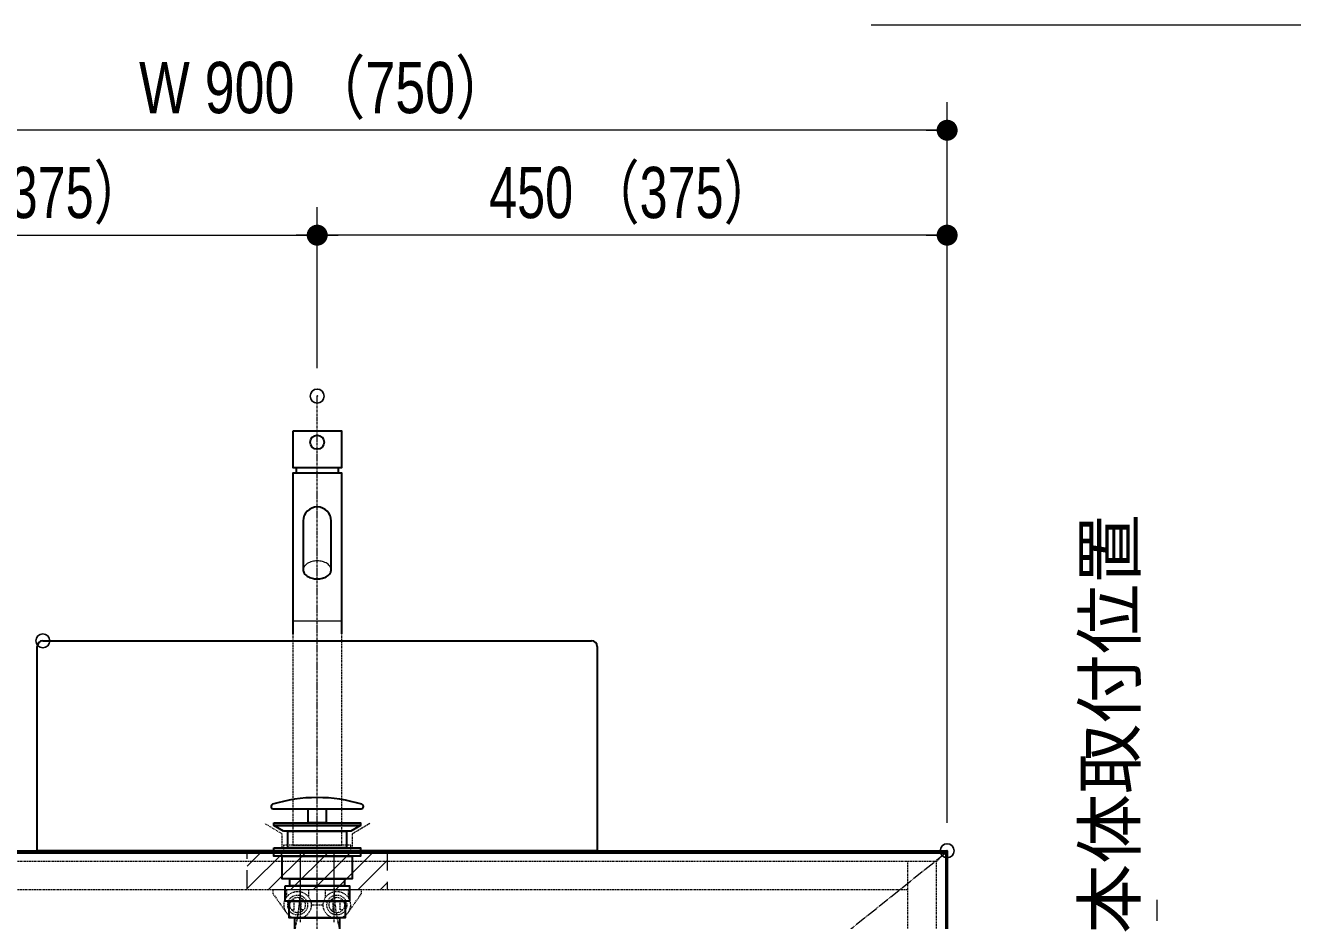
# Model space of a CAD drawing. Units: millimetres, scale not verified. Extents: x -6062 to 6062, y -3045 to 3045.
# Drawn here: x 279 to 1184, y -1430 to -790 of the extents above; entities that cross this region are included whole.
import ezdxf
from ezdxf.enums import TextEntityAlignment as Align

# ---------------------------------------------------------------- set-up
doc = ezdxf.new("R2010")
doc.units = ezdxf.units.MM
doc.header["$LTSCALE"] = 20
doc.header["$PDMODE"] = 32
doc.header["$PDSIZE"] = 10
for name, pattern in [('USER1', [1.11, 0.71, -0.4]), ('USER2', [2.91, 1.76, -0.4, 0.35, -0.4]), ('USER3', [10.5, 8, -0.5, 0.5, -0.5, 0.5, -0.5])]:
    doc.linetypes.add(name, pattern=pattern)
for name, color, linetype, lineweight in [('0-0_5ボウル・キャビネット', 7, 'Continuous', 15), ('0-1_4給排水', 7, 'Continuous', 30), ('0-3_2寸法-2', 7, 'Continuous', 15), ('0-4_0', 7, 'Continuous', 25), ('0-6_2寸法-1', 7, 'Continuous', 15), ('0-7_2寸法-3', 7, 'Continuous', 15)]:
    doc.layers.add(name, color=color, linetype=linetype, lineweight=lineweight)
doc.layers.add('0-5_Defpoints', color=7, linetype='Continuous')
doc.styles.add('ＭＳ Ｐゴシック', font='')
doc.styles.get('ＭＳ Ｐゴシック').set_extended_font_data('MS PGothic')

# ---------------------------------------------------------------- blocks, each defined once
blk = doc.blocks.new('_Dot')
at = {"layer": '0-4_0'}
blk.add_line((-10, 0), (-20, 0), dxfattribs=at)
for points in [[(0, 0), (-10, 0), (-9.92, 1.25)], [(0, 0), (-9.92, -1.25), (-10, 0)], [(0, 0), (-9.92, 1.25), (-9.69, 2.49)], [(0, 0), (-9.69, -2.49), (-9.92, -1.25)], [(0, 0), (-9.69, 2.49), (-9.3, 3.68)], [(0, 0), (-9.3, -3.68), (-9.69, -2.49)], [(0, 0), (-9.3, 3.68), (-8.76, 4.82)], [(0, 0), (-8.76, -4.82), (-9.3, -3.68)], [(0, 0), (-8.76, 4.82), (-8.09, 5.88)], [(0, 0), (-8.09, -5.88), (-8.76, -4.82)], [(0, 0), (-8.09, 5.88), (-7.29, 6.85)], [(0, 0), (-7.29, -6.85), (-8.09, -5.88)], [(0, 0), (-7.29, 6.85), (-6.37, 7.71)], [(0, 0), (-6.37, -7.71), (-7.29, -6.85)], [(0, 0), (-6.37, 7.71), (-5.36, 8.44)], [(0, 0), (-5.36, -8.44), (-6.37, -7.71)], [(0, 0), (-5.36, 8.44), (-4.26, 9.05)], [(0, 0), (-4.26, -9.05), (-5.36, -8.44)], [(0, 0), (-4.26, 9.05), (-3.09, 9.51)], [(0, 0), (-3.09, -9.51), (-4.26, -9.05)], [(0, 0), (-3.09, 9.51), (-1.87, 9.82)], [(0, 0), (-1.87, -9.82), (-3.09, -9.51)], [(0, 0), (-1.87, 9.82), (-0.63, 9.98)], [(0, 0), (-0.63, -9.98), (-1.87, -9.82)], [(0, 0), (-0.63, 9.98), (0.63, 9.98)], [(0, 0), (0.63, -9.98), (-0.63, -9.98)], [(0, 0), (0.63, 9.98), (1.87, 9.82)], [(0, 0), (1.87, 9.82), (3.09, 9.51)], [(0, 0), (3.09, 9.51), (4.26, 9.05)], [(0, 0), (4.26, 9.05), (5.36, 8.44)], [(0, 0), (5.36, 8.44), (6.37, 7.71)], [(0, 0), (6.37, 7.71), (7.29, 6.85)], [(0, 0), (7.29, 6.85), (8.09, 5.88)], [(0, 0), (8.09, 5.88), (8.76, 4.82)], [(0, 0), (8.76, 4.82), (9.3, 3.68)], [(0, 0), (9.3, 3.68), (9.69, 2.49)], [(0, 0), (9.69, 2.49), (9.92, 1.25)], [(0, 0), (9.92, 1.25), (10, 0)], [(0, 0), (1.87, -9.82), (0.63, -9.98)], [(0, 0), (3.09, -9.51), (1.87, -9.82)], [(0, 0), (4.26, -9.05), (3.09, -9.51)], [(0, 0), (5.36, -8.44), (4.26, -9.05)], [(0, 0), (6.37, -7.71), (5.36, -8.44)], [(0, 0), (7.29, -6.85), (6.37, -7.71)], [(0, 0), (8.09, -5.88), (7.29, -6.85)], [(0, 0), (8.76, -4.82), (8.09, -5.88)], [(0, 0), (9.3, -3.68), (8.76, -4.82)], [(0, 0), (9.69, -2.49), (9.3, -3.68)], [(0, 0), (9.92, -1.25), (9.69, -2.49)], [(0, 0), (10, 0), (9.92, -1.25)]]:
    blk.add_solid(points, dxfattribs=at)
blk = doc.blocks.new('グループ-38')
at = {"layer": '0-0_5ボウル・キャビネット', "lineweight": 30}
for points in [[(36530, -27630), (36500, -27600), (54500, -27600), (54470, -27630)], [(36530, -27630), (36500, -27600), (36500, -34900), (36650, -34900), (36650, -34830)], [(54470, -27630), (54500, -27600), (54500, -34900), (54350, -34900), (54350, -34830)]]:
    blk.add_lwpolyline(points, dxfattribs=at)
at = {"layer": '0-0_5ボウル・キャビネット', "linetype": 'USER1'}
for points in [[(36530, -27630), (36650, -27750), (54350, -27750), (54470, -27630)], [(36650, -34830), (36650, -27750), (36530, -27630)], [(54350, -34830), (54350, -27750), (54470, -27630)]]:
    blk.add_lwpolyline(points, dxfattribs=at)
blk = doc.blocks.new('グループ-39')
at = {"layer": '0-0_5ボウル・キャビネット', "linetype": 'USER1'}
for p, q in [((37060, -34830), (37060, -27750)), ((53940, -34830), (53940, -27750))]:
    blk.add_line(p, q, dxfattribs=at)
at = {"layer": '0-0_5ボウル・キャビネット', "lineweight": 30}
for points in [[(36650, -34890), (37060, -34890), (37060, -34830)], [(54350, -34890), (53940, -34890), (53940, -34830)]]:
    blk.add_lwpolyline(points, dxfattribs=at)
blk = doc.blocks.new('グループ-40')
at = {"layer": '0-0_5ボウル・キャビネット', "linetype": 'USER1'}
blk.add_line((45586, -28376), (45414, -28376), dxfattribs=at)
for points in [[(45938.4, -28488), (46135, -28210), (46135, -28160), (44865, -28160), (44865, -28210), (45061.6, -28488)], [(45380, -28266.3), (45380, -28160), (45060, -28160), (45060, -28266.3)], [(45620, -28266.3), (45620, -28160), (45940, -28160), (45940, -28266.3)], [(45135.1, -28446), (45170, -28446), (45170, -28306), (45135.1, -28306)], [(45304.9, -28446), (45270, -28446), (45270, -28306), (45304.9, -28306)], [(45695.1, -28446), (45730, -28446), (45730, -28306), (45695.1, -28306)], [(45864.9, -28446), (45830, -28446), (45830, -28306), (45864.9, -28306)]]:
    blk.add_lwpolyline(points, dxfattribs=at)
for centre, radius in [((45220, -28376), 194), ((45220, -28376), 142), ((45780, -28376), 194), ((45780, -28376), 142), ((45220, -28376), 110), ((45780, -28376), 110)]:
    blk.add_circle(centre, radius, dxfattribs=at)
blk = doc.blocks.new('グループ-41')
at = {"layer": '0-0_5ボウル・キャビネット', "linetype": 'USER1'}
for p, q in [((53940, -28160), (37060, -28160)), ((37060, -29650), (53940, -29650))]:
    blk.add_line(p, q, dxfattribs=at)
at = {"layer": '0-0_5ボウル・キャビネット', "lineweight": 30}
blk.add_line((37060, -34880), (53940, -34880), dxfattribs=at)
at = {"layer": '0-0_5ボウル・キャビネット', "linetype": 'USER3'}
blk.add_lwpolyline([(36520, -27630), (45500, -34830), (54480, -27630)], dxfattribs=at)
at = {"layer": '0-0_5ボウル・キャビネット', "lineweight": 30}
blk.add_lwpolyline([(36520, -27630), (54480, -27630), (54480, -34830), (36520, -34830)], close=True, dxfattribs=at)
at = {"layer": '0-0_5ボウル・キャビネット', "linetype": 'USER1'}
blk.add_lwpolyline([(37060, -34460), (53940, -34460), (53940, -34520), (37060, -34520)], close=True, dxfattribs=at)
at = {"layer": '0-0_5ボウル・キャビネット'}
for name in ['グループ-38', 'グループ-39', 'グループ-40']:
    blk.add_blockref(name, (0, 0), dxfattribs=at)
blk = doc.blocks.new('グループ-49')
at = {"layer": '0-1_4給排水'}
for p, q in [((45200, -22120), (45200, -22200)), ((45800, -22120), (45800, -22200))]:
    blk.add_line(p, q, dxfattribs=at)
at = {"layer": '0-1_4給排水', "lineweight": 15}
blk.add_line((45850, -24320), (45150, -24320), dxfattribs=at)
at = {"layer": '0-1_4給排水', "linetype": 'USER2', "lineweight": 15}
for p, q in [((45260, -28087.2), (45260, -27600)), ((45740, -28087.2), (45740, -27600))]:
    blk.add_line(p, q, dxfattribs=at)
at = {"layer": '0-1_4給排水'}
blk.add_lwpolyline([(45150, -21600), (45150, -22120), (45850, -22120), (45850, -21600)], close=True, dxfattribs=at)
for points in [[(45850, -24500), (45850, -22200), (45150, -22200), (45150, -24500)], [(45300, -22885.7), (45300, -23585.7), (45300.8, -23597.3), (45303.3, -23609.1), (45307.7, -23621.1), (45314, -23633), (45322.3, -23644.8), (45332.6, -23656.1), (45344.7, -23666.8), (45358.6, -23676.6), (45373.9, -23685.5), (45390.6, -23693.3)], [(45390.6, -23693.3), (45408.1, -23699.9), (45426.4, -23705.3), (45445, -23709.3), (45463.6, -23712.1), (45482, -23713.8), (45500, -23714.3), (45518, -23713.8), (45536.4, -23712.1), (45555, -23709.3), (45573.6, -23705.3), (45591.9, -23699.9), (45609.4, -23693.3), (45626.1, -23685.5), (45641.4, -23676.6), (45655.3, -23666.8), (45667.4, -23656.1), (45677.7, -23644.8), (45686, -23633), (45692.3, -23621.1), (45696.7, -23609.1), (45699.2, -23597.3), (45700, -23585.7), (45700, -22885.7)]]:
    blk.add_lwpolyline(points, dxfattribs=at)
at = {"layer": '0-1_4給排水', "lineweight": 15}
blk.add_lwpolyline([(45700, -23585.7), (45699.2, -23574.2), (45696.7, -23562.3), (45692.3, -23550.3), (45686, -23538.4), (45677.7, -23526.7), (45667.4, -23515.4), (45655.3, -23504.7), (45641.4, -23494.8), (45626.1, -23485.9), (45609.4, -23478.1), (45591.9, -23471.5), (45573.6, -23466.2), (45555, -23462.1), (45536.4, -23459.3), (45518, -23457.7), (45500, -23457.2), (45482, -23457.7), (45463.6, -23459.3), (45445, -23462.1), (45426.4, -23466.2), (45408.1, -23471.5), (45390.6, -23478.1), (45373.9, -23485.9), (45358.6, -23494.8), (45344.7, -23504.7), (45332.6, -23515.4), (45322.3, -23526.7), (45314, -23538.4), (45307.7, -23550.3), (45303.3, -23562.3), (45300.8, -23574.2), (45300, -23585.7)], dxfattribs=at)
at = {"layer": '0-1_4給排水', "linetype": 'USER1', "lineweight": 15}
blk.add_lwpolyline([(45150, -24500), (45150, -27520), (45850, -27520), (45850, -24500)], dxfattribs=at)
blk.add_lwpolyline([(45020, -27520), (45020, -27600), (45980, -27600), (45980, -27520)], close=True, dxfattribs=at)
at = {"layer": '0-1_4給排水', "linetype": 'USER2', "lineweight": 15}
for points in [[(45260, -28621.9), (45260, -28457.4), (45260, -27600)], [(45740, -28621.9), (45740, -28457.4), (45740, -27600)]]:
    blk.add_lwpolyline(points, dxfattribs=at)
at = {"layer": '0-1_4給排水'}
blk.add_circle((45500, -21760), 100, dxfattribs=at)
for start, end in [(90, 180), (0, 90)]:
    blk.add_arc((45500, -22885.7), 200, start, end, dxfattribs=at)
at = {"layer": '0-1_4給排水', "linetype": 'USER2', "lineweight": 15}
for centre, start, end in [((42607.9, -28087.2), 319.88754, 0), ((48392.1, -28087.2), 180, 220.11246)]:
    blk.add_arc(centre, 2652.1, start, end, dxfattribs=at)
blk = doc.blocks.new('グループ-70')
at = {"layer": '0-0_5ボウル・キャビネット', "lineweight": 30}
for p, q in [((41580, -24600), (49420, -24600)), ((41500, -27600), (41500, -24680))]:
    blk.add_line(p, q, dxfattribs=at)
blk.add_lwpolyline([(49500, -24680), (49500, -27600), (41500, -27600)], dxfattribs=at)
at = {"layer": '0-0_5ボウル・キャビネット', "linetype": 'USER1'}
blk.add_lwpolyline([(46250, -27211.1), (46000, -27360), (46000, -27560), (45000, -27560), (45000, -27360), (44750, -27211.1)], dxfattribs=at)
at = {"layer": '0-0_5ボウル・キャビネット', "lineweight": 30}
for centre, start, end in [((41580, -24680), 90, 180), ((49420, -24680), 0, 90)]:
    blk.add_arc(centre, 80, start, end, dxfattribs=at)
blk = doc.blocks.new('グループ-73')
at = {"layer": '0-1_4給排水', "linetype": 'USER2', "lineweight": 15}
blk.add_line((45500, -42400), (45500, -21100), dxfattribs=at)
at = {"layer": '0-1_4給排水'}
for p, q in [((44840, -26965.2), (44840, -26970)), ((46160, -26970), (46160, -26965.2)), ((44870, -27000), (46130, -27000))]:
    blk.add_line(p, q, dxfattribs=at)
for points in [[(45370, -27000), (45630, -27000), (45630, -27200), (45370, -27200)], [(44880, -27200), (46120, -27200), (46120, -27240), (44880, -27240)], [(45018.7, -27320), (44880, -27240), (46120, -27240), (45979.8, -27320)], [(45080, -27320), (45920, -27320), (45920, -27560), (45080, -27560)], [(44880, -27560), (46120, -27560), (46120, -27680), (44880, -27680)], [(45000, -27680), (46000, -27680), (46000, -28000), (45000, -28000)], [(45110, -28000), (45890, -28000), (45890, -28100), (45110, -28100)], [(45040, -28100), (45960, -28100), (45960, -28320), (45040, -28320)], [(45100, -28320), (45900, -28320), (45900, -28560), (45100, -28560)], [(45180, -28560), (45820, -28560), (45820, -29920), (45180, -29920)]]:
    blk.add_lwpolyline(points, close=True, dxfattribs=at)
for centre, radius, start, end in [((44870, -26965.2), 30, 107.1832, 180), ((44870, -26970), 30, 180, 270), ((45500, -29002.5), 2162.5, 72.8168, 107.1832), ((46130, -26970), 30, 270, 0), ((46130, -26965.2), 30, 0, 72.8168)]:
    blk.add_arc(centre, radius, start, end, dxfattribs=at)

msp = doc.modelspace()

# ---------------------------------------------------------------- linework, layer by layer
at = {"layer": '0-0_5ボウル・キャビネット'}
for p, q in [((437.5, -1391), (448.5, -1380)), ((437.5, -1407), (464.5, -1380)), ((452.5, -1408), (480.5, -1380)), ((468.5, -1408), (496.5, -1380)), ((484.5, -1408), (512.5, -1380)), ((500.5, -1408), (528.5, -1380)), ((516.5, -1408), (537.5, -1387)), ((532.5, -1408), (537.5, -1403))]:
    msp.add_line(p, q, dxfattribs=at)
at = {"layer": '0-0_5ボウル・キャビネット', "linetype": 'USER1'}
msp.add_lwpolyline([(437.5, -1408), (437.5, -1380), (537.5, -1380), (537.5, -1408)], dxfattribs=at)
at = {"layer": '0-3_2寸法-2'}
msp.add_line((1087.5, -1429.99), (1087.5, -1414.99), dxfattribs=at)
at = {"layer": '0-5_Defpoints'}
for p in [(487.5, -940), (937.5, -940), (487.5, -1055), (291.5, -1230), (937.5, -1380)]:
    msp.add_point(p, dxfattribs=at)
at = {"layer": '0-6_2寸法-1'}
for p, q in [((937.5, -920), (937.5, -845)), ((922.49, -865), (52.51, -865)), ((487.5, -1035), (487.5, -920)), ((487.5, -1035), (487.5, -920)), ((937.5, -1360), (937.5, -920)), ((52.51, -940), (472.49, -940)), ((922.49, -940), (502.51, -940))]:
    msp.add_line(p, q, dxfattribs=at)
at = {"layer": '0-7_2寸法-3'}
msp.add_lwpolyline([(1727.5, -1307), (2161.31, -790), (883.18, -790)], dxfattribs=at)

# ---------------------------------------------------------------- block references
at = {"layer": '0-0_5ボウル・キャビネット', "xscale": 0.05, "yscale": 0.05}
for name in ['グループ-70', 'グループ-41']:
    msp.add_blockref(name, (-1787.5, 0), dxfattribs=at)
at = {"layer": '0-1_4給排水', "xscale": 0.05, "yscale": 0.05}
for name in ['グループ-73', 'グループ-49']:
    msp.add_blockref(name, (-1787.5, 0), dxfattribs=at)
at = {"layer": '0-6_2寸法-1', "xscale": 0.7503418, "yscale": 0.7503418}
for p in [(937.5, -865), (487.5, -940), (937.5, -940)]:
    msp.add_blockref('_Dot', p, dxfattribs=at)
at = {"layer": '0-6_2寸法-1', "xscale": 0.7503418, "yscale": 0.7503418, "rotation": 180}
msp.add_blockref('_Dot', (487.5, -940), dxfattribs=at)

# ---------------------------------------------------------------- texts
at = {"layer": '0-3_2寸法-2', "style": 'ＭＳ Ｐゴシック'}
msp.add_text('本体取付位置', height=36.66, rotation=90, dxfattribs=at).set_placement((1082.81, -1439.39), align=Align.BOTTOM_LEFT)
at = {"layer": '0-6_2寸法-1', "style": 'ＭＳ Ｐゴシック'}
for s, height, width, p in [('W 900 （750）', 36.69, 0.8, (360.23, -863.81)), ('450 （375）', 36.66, 0.75, (160.29, -938.81)), ('450 （375）', 36.66, 0.75, (610.29, -938.81))]:
    msp.add_text(s, height=height, dxfattribs=dict(at, width=width)).set_placement(p, align=Align.BOTTOM_LEFT)

doc.saveas('drawing.dxf')
